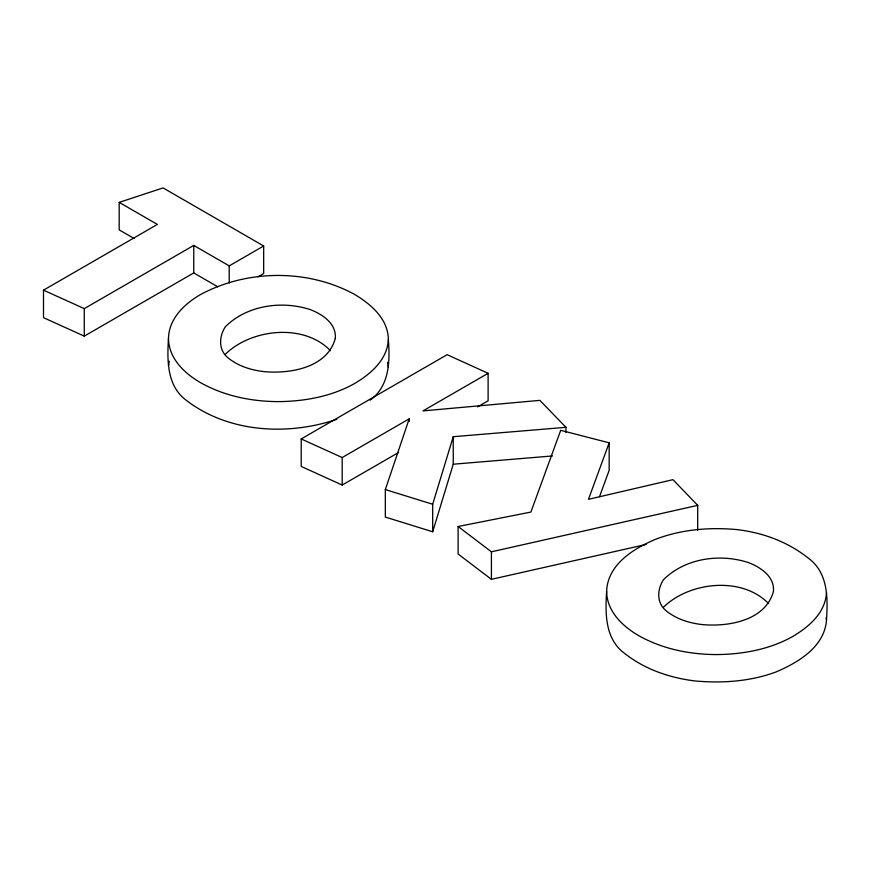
<?xml version="1.0" encoding="UTF-8"?>
<svg xmlns="http://www.w3.org/2000/svg" width="870" height="870" viewBox="0 0 870 870"><rect width="100%" height="100%" fill="white"/><g stroke="black" fill="none" stroke-linecap="round" stroke-linejoin="round"><path stroke-width="1.3" d="M336.875 419.307C287.763 435.913 228.658 432.76 186.474 400.461C166.812 386.041 167.083 360.474 168.475 338.593C168.802 318.692 184.386 303.913 200.492 294.549C247.221 269.461 307.132 268.873 353.949 294.038C370.62 303.924 388.216 318.648 388.357 339.724C390.075 361.257 389.521 386.302 370.076 400.156M168.475 366.096L169.28 361.17M606.618 591.546C607.488 564.597 633.36 548.665 655.588 539.291C681.373 529.406 709.409 527.1 736.76 529.58C762.24 532.505 787.111 541.51 807.393 557.442C828.24 572.101 827.903 597.342 826.5 620.19C824.423 646.899 798.464 662.298 776.301 671.857C750.386 681.514 722.307 683.428 694.934 680.949C669.672 677.85 644.746 669.313 624.616 653.424C604.944 639.004 605.215 613.426 606.618 591.546C606.934 611.447 622.518 626.237 638.623 635.6C662.331 648.987 689.605 654.479 716.662 654.577C742.958 654.305 769.602 649.477 792.733 636.481C808.872 626.922 825.38 612.784 826.5 592.688M388.357 339.724C387.248 359.832 370.74 373.969 354.601 383.518C331.47 396.513 304.815 401.342 278.52 401.625C251.474 401.516 224.188 396.035 200.481 382.637C184.375 373.273 168.802 358.494 168.475 338.593M398.612 452.476L342.182 485.047L301.205 466.44L301.205 438.937L342.182 457.544L409.183 418.851L385.334 489.582L385.334 517.084L432.684 531.777L432.684 504.263L453.248 436.707L565.957 427.322L565.957 432.553M432.684 531.777L453.248 464.21L453.248 436.707M646.138 544.468L491.419 579.322L458.109 554.016L458.109 526.502L530.885 512.071L560.715 430.313L609.163 442.83L588.479 499.315L672.945 479.664L697.707 505.35L697.707 530.232M599.506 496.705L609.163 470.344L609.163 442.83M225.384 354.221C251.256 328.827 303.804 322.987 330.469 350.675M663.516 607.184C689.399 581.791 741.947 575.951 768.612 603.628M217.772 286.796L193.76 272.93L84.27 336.135L43.5 317.659L43.5 290.156L157.372 224.416L119.19 202.373L119.19 229.876L134.23 238.565M43.5 290.156L84.27 308.632L193.76 245.416L229.212 265.894L263.675 245.992L263.675 273.506L257.933 276.823M301.205 438.937L447.126 354.688L488.113 373.295L488.113 400.798L477.641 406.845M488.113 373.295L422.994 410.89L539.868 400.363L565.957 427.322M119.19 202.373L163.071 187.909L263.675 245.992M458.109 526.502L491.419 551.819L697.707 505.35M453.248 464.21L552.537 455.945M385.334 489.582L432.684 504.263M826.119 617.711L826.5 620.19M387.596 362.279L388.357 367.238M491.419 551.819L491.419 579.322M409.183 418.851L409.183 421.471M342.182 457.544L342.182 485.047M229.212 265.894L229.212 282.924M193.76 245.416L193.76 272.93M84.27 308.632L84.27 336.135M335.298 338.484C327.348 367.662 290.275 374.046 264.132 371.631C251.202 370.163 238.206 366.194 228.016 357.82C218.239 350.001 218.968 336.483 225.384 326.718C247.091 305.142 282 300.28 310.492 309.698C322.607 314.353 336.647 323.749 335.298 338.484M773.441 591.448C765.491 620.625 728.418 626.998 702.275 624.584C689.334 623.116 676.349 619.146 666.159 610.783C656.382 602.953 657.1 589.436 663.516 579.67C685.234 558.094 720.143 553.233 748.635 562.662C760.739 567.305 774.789 576.712 773.441 591.448"/></g></svg>
